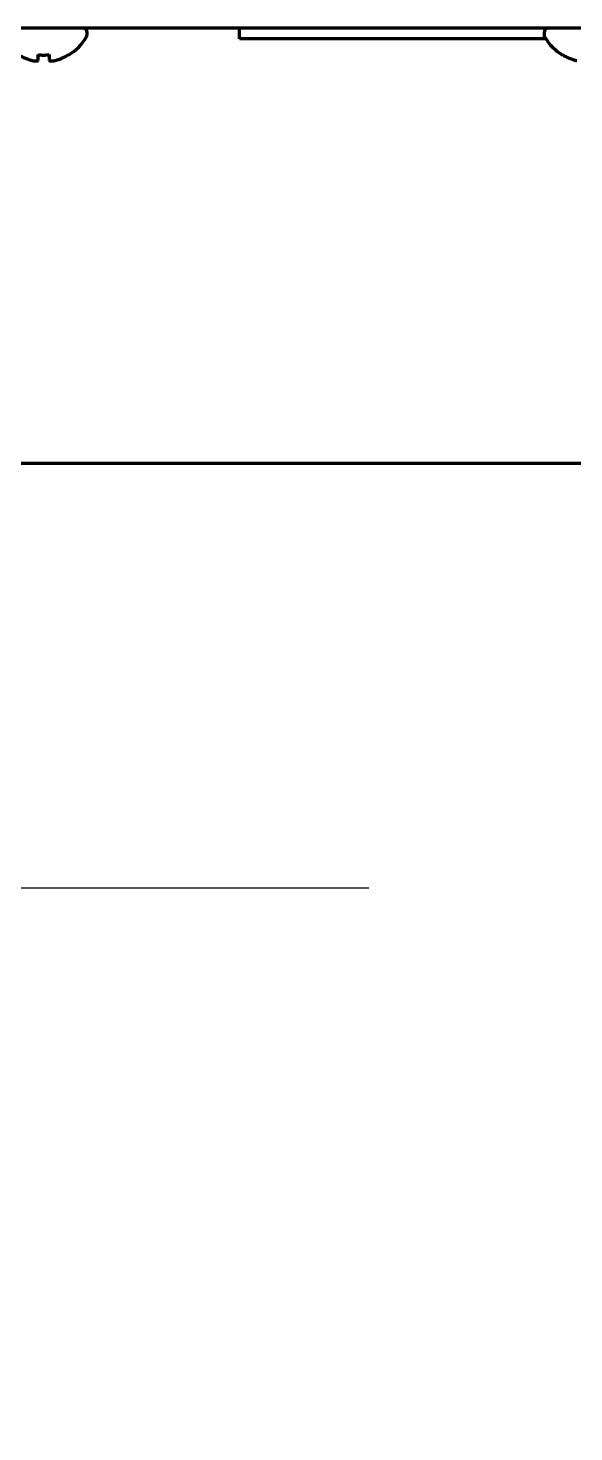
# Model space of a CAD drawing. Header units: inches. Extents: x -2898 to 7248, y 606 to 5598.
# Drawn here: x 2938.6 to 2988.8, y 2282.8 to 2411.8 of the extents above; entities that cross this region are included whole.
import ezdxf

# ---------------------------------------------------------------- set-up
doc = ezdxf.new("R2010")
doc.units = ezdxf.units.IN

# ---------------------------------------------------------------- blocks, each defined once
blk = doc.blocks.new('A$C773D0E90')
at = {"color": 4}
for p, q in [((0, 50), (0, -50)), ((-50, 0), (50, 0))]:
    blk.add_line(p, q, dxfattribs=at)

msp = doc.modelspace()

# ---------------------------------------------------------------- linework, layer by layer
at = {"linetype": 'Continuous', "lineweight": 70}
for p, q in [((3452.45, 2411.84), (2717.65, 2411.84)), ((2944.05, 2411.24), (2944.05, 2411.44)), ((2958.05, 2410.84), (2958.05, 2411.84)), ((2986.05, 2411.44), (2986.05, 2411.24)), ((2962.05, 2410.84), (2958.05, 2410.84)), ((2986.22, 2410.84), (2962.05, 2410.84)), ((2942.35, 2409.4), (2942.35, 2409.37)), ((2987.75, 2409.37), (2987.75, 2409.4)), ((3052.18, 2371.84), (2756.56, 2371.84))]:
    msp.add_line(p, q, dxfattribs=at)
for centre, radius, start, end in [((2939.85, 2413.46), 4.8, 301.3727, 329.6988), ((2943.65, 2411.44), 0.4, 0, 90), ((2943.65, 2411.24), 0.4, 329.6988, 0), ((2986.45, 2411.44), 0.4, 90, 180), ((2986.45, 2411.24), 0.4, 180, 210.3012), ((2990.25, 2413.46), 4.8, 210.3012, 238.6273)]:
    msp.add_arc(centre, radius, start, end, dxfattribs=at)
for points in [[(2937.75, 2409.4), (2937.95, 2409.27), (2938.16, 2409.17), (2938.48, 2409.03), (2938.59, 2408.99), (2938.82, 2408.91), (2938.93, 2408.88), (2939.05, 2408.85)], [(2940.55, 2409.4), (2940.55, 2409.27), (2940.55, 2409.17), (2940.55, 2409.03), (2940.55, 2408.99), (2940.55, 2408.91), (2940.55, 2408.88), (2940.55, 2408.85)], [(2987.75, 2409.4), (2987.95, 2409.27), (2988.16, 2409.17), (2988.48, 2409.03), (2988.59, 2408.99), (2988.82, 2408.91), (2988.93, 2408.88), (2989.05, 2408.85)]]:
    msp.add_open_spline(points, degree=3, knots=[0, 0, 0, 0, 0.5, 0.5, 0.75, 0.75, 1, 1, 1, 1], dxfattribs=at)
for points in [[(2939.05, 2408.85), (2939.07, 2408.84), (2939.12, 2408.84), (2939.19, 2408.83), (2939.26, 2408.83), (2939.33, 2408.83), (2939.4, 2408.83), (2939.48, 2408.84), (2939.52, 2408.84), (2939.55, 2408.85)], [(2939.55, 2408.85), (2939.55, 2408.86), (2939.55, 2408.89), (2939.55, 2408.94), (2939.55, 2409), (2939.55, 2409.06), (2939.55, 2409.13), (2939.55, 2409.2), (2939.55, 2409.29), (2939.55, 2409.36), (2939.55, 2409.4)], [(2939.55, 2409.4), (2939.71, 2409.38), (2940.05, 2409.35), (2940.38, 2409.38), (2940.55, 2409.4)], [(2940.55, 2408.85), (2940.57, 2408.84), (2940.62, 2408.84), (2940.7, 2408.83), (2940.77, 2408.83), (2940.84, 2408.83), (2940.91, 2408.83), (2940.98, 2408.84), (2941.02, 2408.84), (2941.05, 2408.85)], [(2941.05, 2408.85), (2941.1, 2408.86), (2941.21, 2408.89), (2941.37, 2408.94), (2941.53, 2409), (2941.69, 2409.06), (2941.84, 2409.13), (2941.99, 2409.2), (2942.16, 2409.29), (2942.28, 2409.36), (2942.35, 2409.4)]]:
    msp.add_open_spline(points, degree=3, dxfattribs=at)

# ---------------------------------------------------------------- block references
msp.add_blockref('A$C773D0E90', (2919.95, 2332.84))

doc.saveas('drawing.dxf')
